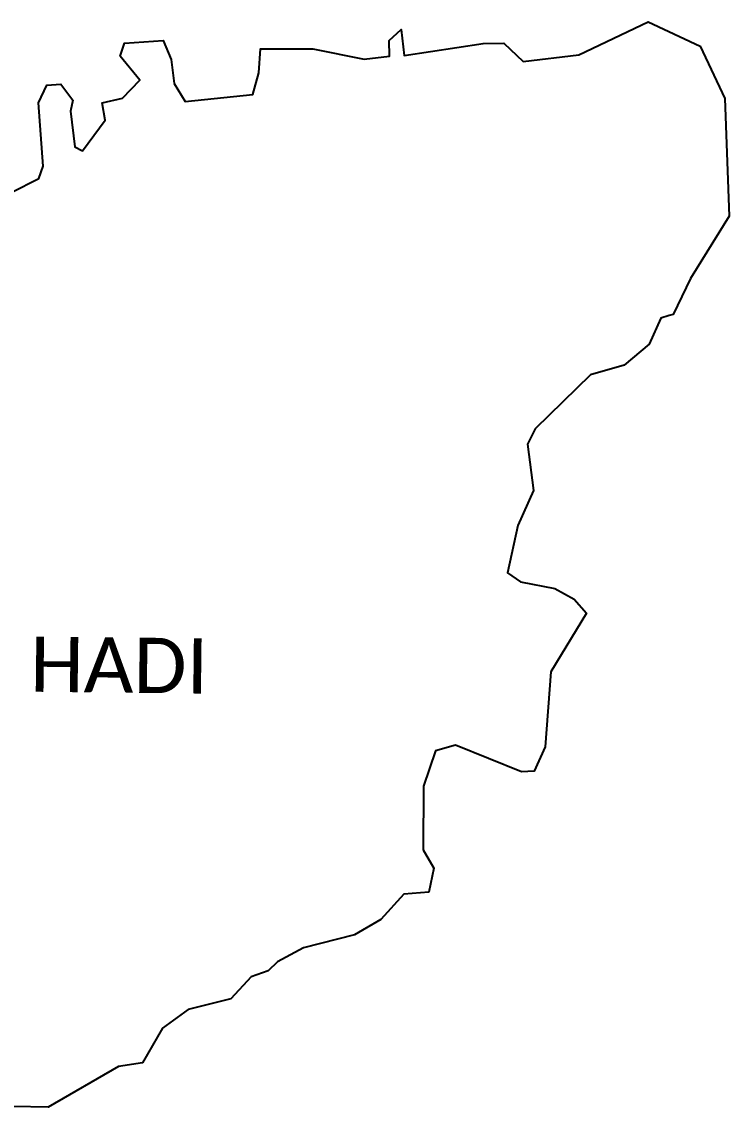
# Model space of a CAD drawing. Header units: metres. Extents: x 334231 to 338331, y 1782039 to 1785453.
# Drawn here: x 336267 to 338331, y 1782287 to 1785453 of the extents above; entities that cross this region are included whole.
import ezdxf

# ---------------------------------------------------------------- set-up
doc = ezdxf.new("R2010")
doc.units = ezdxf.units.M
doc.layers.add('village', color=3, linetype='Continuous')
doc.layers.add('VILLAGE NAME', color=250, linetype='Continuous')

msp = doc.modelspace()

# ---------------------------------------------------------------- linework, layer by layer
at = {"layer": 'village', "color": 4}
msp.add_polyline3d([(336236, 1784954.2, 0), (336316.4, 1784995.7, 0), (336328.7, 1785031.7, 0), (336316, 1785216.3, 0), (336339.8, 1785267.8, 0), (336381.2, 1785270.2, 0), (336416.1, 1785224.1, 0), (336409.1, 1785191.6, 0), (336421.5, 1785088, 0), (336443.9, 1785075.9, 0), (336510.5, 1785165.8, 0), (336501.2, 1785216.4, 0), (336560.8, 1785229.9, 0), (336610.9, 1785282, 0), (336554.1, 1785351.8, 0), (336566.9, 1785390.5, 0), (336679, 1785397.8, 0), (336703, 1785342.4, 0), (336711.7, 1785272.4, 0), (336743.3, 1785219.6, 0), (336940.7, 1785240.3, 0), (336958.6, 1785304, 0), (336963.1, 1785373.8, 0), (337115.9, 1785373.7, 0), (337265.3, 1785343.4, 0), (337339.1, 1785352, 0), (337338.3, 1785398.4, 0), (337373.2, 1785430, 0), (337382, 1785354.3, 0), (337613.1, 1785388.8, 0), (337673.2, 1785390.4, 0), (337673.2, 1785390.4, 0), (337729.1, 1785336.9, 0), (337891.5, 1785356, 0), (338093.6, 1785452.7, 0), (338245.3, 1785381.2, 0), (338317.5, 1785228.3, 0), (338330.7, 1784886, 0), (338217.7, 1784703.6, 0), (338167.4, 1784598.9, 0), (338155.5, 1784595.5, 0), (338131.3, 1784588.4, 0), (338096.9, 1784512, 0), (338024.5, 1784451.5, 0), (337925.6, 1784422.8, 0), (337764.4, 1784265.2, 0), (337741.6, 1784220.5, 0), (337759.4, 1784085.5, 0), (337714.3, 1783983.3, 0), (337683.9, 1783845.2, 0), (337721.4, 1783819.3, 0), (337821.6, 1783799.3, 0), (337878.5, 1783768.6, 0), (337913.7, 1783727.3, 0), (337810.6, 1783556.3, 0), (337793.5, 1783337.6, 0), (337761.3, 1783267, 0), (337724.6, 1783264.7, 0), (337531.8, 1783342.8, 0), (337473.9, 1783326.2, 0), (337439.1, 1783223.5, 0), (337437.5, 1783037.1, 0), (337469.2, 1782984.4, 0), (337454.2, 1782914.5, 0), (337381, 1782908.3, 0), (337313.8, 1782834.5, 0), (337237.5, 1782789.6, 0), (337088.3, 1782751.6, 0), (337012.7, 1782711, 0), (336985.4, 1782684.2, 0), (336936.3, 1782667, 0), (336876.5, 1782602.9, 0), (336752.4, 1782571.5, 0), (336677.4, 1782517.1, 0), (336618.8, 1782416.4, 0), (336548.5, 1782405.3, 0), (336343.7, 1782286.6, 0), (336242.1, 1782289.2, 0)], dxfattribs=at)

# ---------------------------------------------------------------- texts
at = {"layer": 'VILLAGE NAME', "insert": (336292.2, 1783659.8), "char_height": 161.109, "attachment_point": 1, "rotation": 359.3742}
msp.add_mtext_dynamic_manual_height_columns('{\\fCalibri|b0|i0|c0|p34;HADI}', width=1589.786, gutter_width=805.5, heights=[0], dxfattribs=at)

doc.saveas('drawing.dxf')
